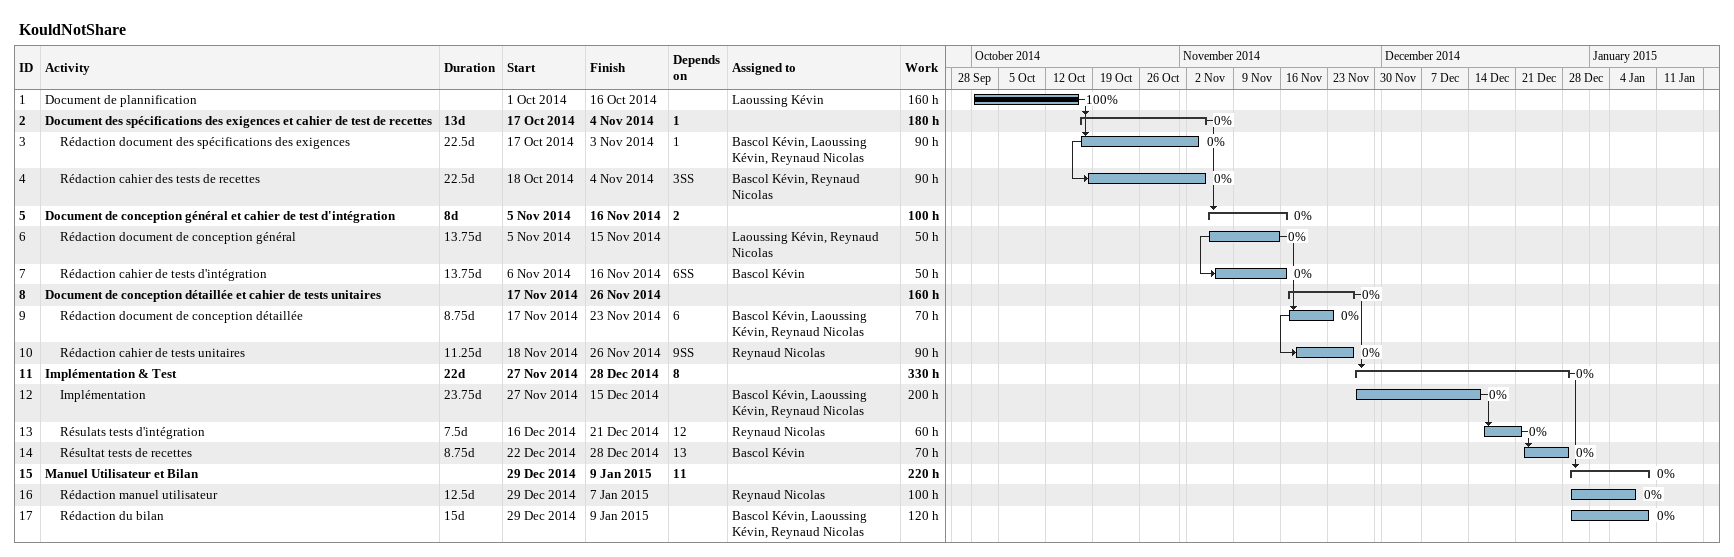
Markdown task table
KouldNotShare

| ID | Level | Task | Duration | Start | Finish | Predecessors | Resources | % complete | Work (h) |
|---|---|---|---|---|---|---|---|---|---|
| 1 | 1 | Document de plannification |  | 2014-10-01 | 2014-10-16 |  | Laoussing Kévin | 100 | 160 |
| 2 | 1 | **Document des spécifications des exigences et cahier de test de recettes** | 13d | 2014-10-17 | 2014-11-04 | 1 |  | 0 | 180 |
| 3 | 2 | Rédaction document des spécifications des exigences | 22.5d | 2014-10-17 | 2014-11-03 | 1 | Bascol Kévin, Laoussing Kévin, Reynaud Nicolas | 0 | 90 |
| 4 | 2 | Rédaction cahier des tests de recettes | 22.5d | 2014-10-18 | 2014-11-04 | 3SS | Bascol Kévin, Reynaud Nicolas | 0 | 90 |
| 5 | 1 | **Document de conception général et cahier de test d'intégration** | 8d | 2014-11-05 | 2014-11-16 | 2 |  | 0 | 100 |
| 6 | 2 | Rédaction document de conception général | 13.75d | 2014-11-05 | 2014-11-15 |  | Laoussing Kévin, Reynaud Nicolas | 0 | 50 |
| 7 | 2 | Rédaction cahier de tests d'intégration | 13.75d | 2014-11-06 | 2014-11-16 | 6SS | Bascol Kévin | 0 | 50 |
| 8 | 1 | **Document de conception détaillée et cahier de tests unitaires** |  | 2014-11-17 | 2014-11-26 |  |  | 0 | 160 |
| 9 | 2 | Rédaction document de conception détaillée | 8.75d | 2014-11-17 | 2014-11-23 | 6 | Bascol Kévin, Laoussing Kévin, Reynaud Nicolas | 0 | 70 |
| 10 | 2 | Rédaction cahier de tests unitaires | 11.25d | 2014-11-18 | 2014-11-26 | 9SS | Reynaud Nicolas | 0 | 90 |
| 11 | 1 | **Implémentation & Test** | 22d | 2014-11-27 | 2014-12-28 | 8 |  | 0 | 330 |
| 12 | 2 | Implémentation | 23.75d | 2014-11-27 | 2014-12-15 |  | Bascol Kévin, Laoussing Kévin, Reynaud Nicolas | 0 | 200 |
| 13 | 2 | Résulats tests d'intégration | 7.5d | 2014-12-16 | 2014-12-21 | 12 | Reynaud Nicolas | 0 | 60 |
| 14 | 2 | Résultat tests de recettes | 8.75d | 2014-12-22 | 2014-12-28 | 13 | Bascol Kévin | 0 | 70 |
| 15 | 1 | **Manuel Utilisateur et Bilan** |  | 2014-12-29 | 2015-01-09 | 11 |  | 0 | 220 |
| 16 | 2 | Rédaction manuel utilisateur | 12.5d | 2014-12-29 | 2015-01-07 |  | Reynaud Nicolas | 0 | 100 |
| 17 | 2 | Rédaction du bilan | 15d | 2014-12-29 | 2015-01-09 |  | Bascol Kévin, Laoussing Kévin, Reynaud Nicolas | 0 | 120 |
